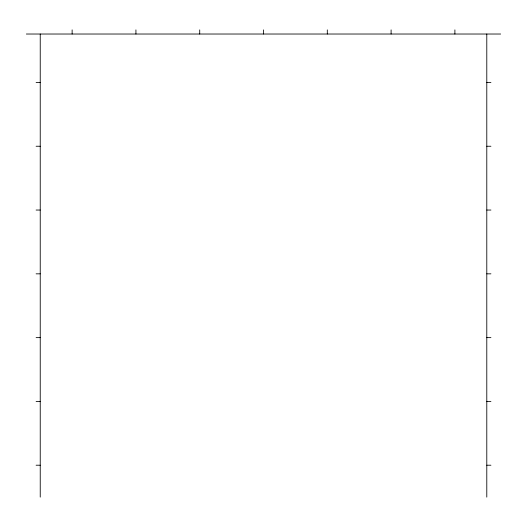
<?xml version="1.0" encoding="UTF-8"?>
<svg xmlns="http://www.w3.org/2000/svg" width="527" height="527" viewBox="0 0 527 527"><rect width="100%" height="100%" fill="white"/><g stroke="black" fill="none" stroke-linecap="round" stroke-linejoin="round"><path stroke-width="0.79" d="M26.35 34.024L500.65 34.024M36.106 82.456L40.236 82.456M486.79 82.456L490.927 82.456M36.106 146.249L40.236 146.249M486.79 146.249L490.927 146.249M36.106 210.042L40.236 210.042M486.79 210.042L490.927 210.042M36.106 273.836L40.236 273.836M486.79 273.836L490.927 273.836M36.106 337.629L40.236 337.629M486.79 337.629L490.927 337.629M36.106 401.422L40.236 401.422M486.79 401.422L490.927 401.422M36.106 465.216L40.236 465.216M486.79 465.216L490.927 465.216M486.79 34.024L486.79 497.113M454.893 29.887L454.893 34.024M391.1 29.887L391.1 34.024M327.307 29.887L327.307 34.024M263.513 29.887L263.52 34.024M199.72 29.887L199.72 34.024M135.926 29.887L135.933 34.024M72.133 29.887L72.133 34.024M40.236 34.024L40.236 497.113"/></g></svg>
